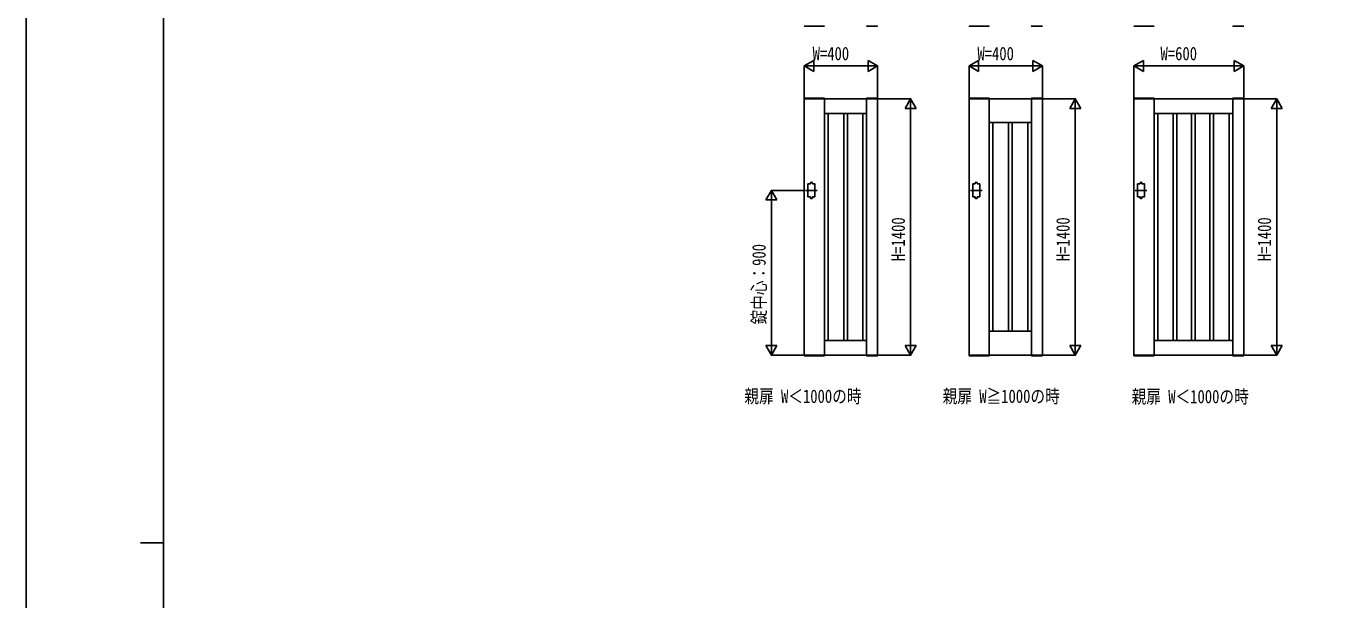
# Model space of a CAD drawing. Units: millimetres, scale not verified. Extents: x -10512 to 10512, y -7425 to 7425.
# Drawn here: x -10512 to -3376, y 0 to 3135 of the extents above; entities that cross this region are included whole.
import ezdxf
from ezdxf.enums import TextEntityAlignment as Align

# ---------------------------------------------------------------- set-up
doc = ezdxf.new("R2010")
doc.units = ezdxf.units.MM
doc.header["$LTSCALE"] = 30
for name, color, linetype in [('0-0_0', 7, 'Continuous'), ('0-1_USER1', 3, 'Continuous'), ('0-2_YKK_11', 7, 'Continuous'), ('0-3_YKK_A1', 4, 'Continuous'), ('0-4_YKK_D', 6, 'Continuous'), ('0-5_YKK_ZWAK', 7, 'Continuous')]:
    doc.layers.add(name, color=color, linetype=linetype)
doc.styles.add('ＭＳ ゴシック', font='')
doc.styles.get('ＭＳ ゴシック').set_extended_font_data('MS Gothic')

msp = doc.modelspace()

# ---------------------------------------------------------------- linework, layer by layer
at = {"layer": '0-0_0'}
for p, q in [((-6152.45, 2657.5), (-5922.45, 2657.5)), ((-6132.45, 1417.5), (-6132.45, 2657.5)), ((-6047.45, 1417.5), (-6047.45, 2657.5)), ((-6027.45, 1417.5), (-6027.45, 2657.5)), ((-5942.45, 1417.5), (-5942.45, 2657.5)), ((-4352.45, 2657.5), (-3922.45, 2657.5)), ((-4332.45, 1417.5), (-4332.45, 2657.5)), ((-4247.45, 1417.5), (-4247.45, 2657.5)), ((-4227.45, 1417.5), (-4227.45, 2657.5)), ((-4147.45, 1417.5), (-4147.45, 2657.5)), ((-4127.45, 1417.5), (-4127.45, 2657.5)), ((-4047.45, 1417.5), (-4047.45, 2657.5)), ((-4027.45, 1417.5), (-4027.45, 2657.5)), ((-3942.45, 1417.5), (-3942.45, 2657.5)), ((-5252.45, 2607.5), (-5022.45, 2607.5)), ((-5232.45, 1467.5), (-5232.45, 2607.5)), ((-5147.45, 1467.5), (-5147.45, 2607.5)), ((-5127.45, 1467.5), (-5127.45, 2607.5)), ((-5042.45, 1467.5), (-5042.45, 2607.5)), ((-5252.45, 1467.5), (-5022.45, 1467.5)), ((-6152.45, 1417.5), (-5922.45, 1417.5)), ((-4352.45, 1417.5), (-3922.45, 1417.5))]:
    msp.add_line(p, q, dxfattribs=at)
at = {"layer": '0-2_YKK_11'}
for p, q in [((-6152.45, 1337.5), (-6152.45, 2737.5)), ((-5922.45, 1337.5), (-5922.45, 2737.5)), ((-5252.45, 1337.5), (-5252.45, 2737.5)), ((-5022.45, 1337.5), (-5022.45, 2737.5)), ((-4352.45, 1337.5), (-4352.45, 2737.5)), ((-3922.45, 1337.5), (-3922.45, 2737.5))]:
    msp.add_line(p, q, dxfattribs=at)
for points in [[(-6262.45, 2737.5), (-6262.45, 1337.5), (-5862.45, 1337.5), (-5862.45, 2737.5)], [(-5362.45, 2737.5), (-5362.45, 1337.5), (-4962.45, 1337.5), (-4962.45, 2737.5)], [(-4462.45, 2737.5), (-4462.45, 1337.5), (-3862.45, 1337.5), (-3862.45, 2737.5)]]:
    msp.add_lwpolyline(points, close=True, dxfattribs=at)
at = {"layer": '0-3_YKK_A1'}
for p, q in [((-6261.82, 3134), (-6153.08, 3134)), ((-5863.08, 3134), (-5921.82, 3134)), ((-5361.82, 3134), (-5253.08, 3134)), ((-4963.08, 3134), (-5021.82, 3134)), ((-4461.82, 3134), (-4353.08, 3134)), ((-3863.08, 3134), (-3921.82, 3134)), ((-6262.82, 2740.05), (-6262.95, 2737.5)), ((-6262.95, 2737.5), (-6151.95, 2737.5)), ((-6261.82, 2741), (-6153.08, 2741)), ((-6152.09, 2740.05), (-6151.95, 2737.5)), ((-5922.82, 2740.05), (-5922.95, 2737.5)), ((-5861.95, 2737.5), (-5922.95, 2737.5)), ((-5863.08, 2741), (-5921.82, 2741)), ((-5862.09, 2740.05), (-5861.95, 2737.5)), ((-5362.82, 2740.05), (-5362.95, 2737.5)), ((-5362.95, 2737.5), (-5251.95, 2737.5)), ((-5361.82, 2741), (-5253.08, 2741)), ((-5252.09, 2740.05), (-5251.95, 2737.5)), ((-5022.82, 2740.05), (-5022.95, 2737.5)), ((-4961.95, 2737.5), (-5022.95, 2737.5)), ((-4963.08, 2741), (-5021.82, 2741)), ((-4962.09, 2740.05), (-4961.95, 2737.5)), ((-4462.82, 2740.05), (-4462.95, 2737.5)), ((-4462.95, 2737.5), (-4351.95, 2737.5)), ((-4461.82, 2741), (-4353.08, 2741)), ((-4352.09, 2740.05), (-4351.95, 2737.5)), ((-3922.82, 2740.05), (-3922.95, 2737.5)), ((-3861.95, 2737.5), (-3922.95, 2737.5)), ((-3863.08, 2741), (-3921.82, 2741)), ((-3862.09, 2740.05), (-3861.95, 2737.5)), ((-6191.95, 2237.5), (-6254.95, 2237.5)), ((-6228.45, 2272.5), (-6228.45, 2277.5)), ((-6218.45, 2272.5), (-6218.45, 2277.5)), ((-5291.95, 2237.5), (-5354.95, 2237.5)), ((-5328.45, 2272.5), (-5328.45, 2277.5)), ((-5318.45, 2272.5), (-5318.45, 2277.5)), ((-4391.95, 2237.5), (-4454.95, 2237.5)), ((-4428.45, 2272.5), (-4428.45, 2277.5)), ((-4418.45, 2272.5), (-4418.45, 2277.5)), ((-6228.45, 2202.5), (-6228.45, 2197.5)), ((-6218.45, 2202.5), (-6218.45, 2197.5)), ((-5328.45, 2202.5), (-5328.45, 2197.5)), ((-5318.45, 2202.5), (-5318.45, 2197.5)), ((-4428.45, 2202.5), (-4428.45, 2197.5)), ((-4418.45, 2202.5), (-4418.45, 2197.5)), ((-6262.95, 1337.5), (-6151.95, 1337.5)), ((-6262.82, 1334.95), (-6262.95, 1337.5)), ((-6261.82, 1334), (-6153.08, 1334)), ((-6152.09, 1334.95), (-6151.95, 1337.5)), ((-5861.95, 1337.5), (-5922.95, 1337.5)), ((-5922.82, 1334.95), (-5922.95, 1337.5)), ((-5863.08, 1334), (-5921.82, 1334)), ((-5862.09, 1334.95), (-5861.95, 1337.5)), ((-5362.95, 1337.5), (-5251.95, 1337.5)), ((-5362.82, 1334.95), (-5362.95, 1337.5)), ((-5361.82, 1334), (-5253.08, 1334)), ((-5252.09, 1334.95), (-5251.95, 1337.5)), ((-4961.95, 1337.5), (-5022.95, 1337.5)), ((-5022.82, 1334.95), (-5022.95, 1337.5)), ((-4963.08, 1334), (-5021.82, 1334)), ((-4962.09, 1334.95), (-4961.95, 1337.5)), ((-4462.95, 1337.5), (-4351.95, 1337.5)), ((-4462.82, 1334.95), (-4462.95, 1337.5)), ((-4461.82, 1334), (-4353.08, 1334)), ((-4352.09, 1334.95), (-4351.95, 1337.5)), ((-3861.95, 1337.5), (-3922.95, 1337.5)), ((-3922.82, 1334.95), (-3922.95, 1337.5)), ((-3863.08, 1334), (-3921.82, 1334)), ((-3862.09, 1334.95), (-3861.95, 1337.5))]:
    msp.add_line(p, q, dxfattribs=at)
for points in [[(-6228.45, 2272.5), (-6242.45, 2272.5), (-6242.45, 2202.5), (-6228.45, 2202.5)], [(-6218.45, 2202.5), (-6204.45, 2202.5), (-6204.45, 2272.5), (-6218.45, 2272.5)], [(-5328.45, 2272.5), (-5342.45, 2272.5), (-5342.45, 2202.5), (-5328.45, 2202.5)], [(-5318.45, 2202.5), (-5304.45, 2202.5), (-5304.45, 2272.5), (-5318.45, 2272.5)], [(-4428.45, 2272.5), (-4442.45, 2272.5), (-4442.45, 2202.5), (-4428.45, 2202.5)], [(-4418.45, 2202.5), (-4404.45, 2202.5), (-4404.45, 2272.5), (-4418.45, 2272.5)]]:
    msp.add_lwpolyline(points, dxfattribs=at)
for centre, radius, start, end in [((-6261.82, 3135), 1, 183, 270), ((-6153.08, 3135), 1, 270, 357), ((-5921.82, 3135), 1, 183, 270), ((-5863.08, 3135), 1, 270, 357), ((-5361.82, 3135), 1, 183, 270), ((-5253.08, 3135), 1, 270, 357), ((-5021.82, 3135), 1, 183, 270), ((-4963.08, 3135), 1, 270, 357), ((-4461.82, 3135), 1, 183, 270), ((-4353.08, 3135), 1, 270, 357), ((-3921.82, 3135), 1, 183, 270), ((-3863.08, 3135), 1, 270, 357), ((-6261.82, 2740), 1, 90, 177), ((-6153.08, 2740), 1, 3, 90), ((-5921.82, 2740), 1, 90, 177), ((-5863.08, 2740), 1, 3, 90), ((-5361.82, 2740), 1, 90, 177), ((-5253.08, 2740), 1, 3, 90), ((-5021.82, 2740), 1, 90, 177), ((-4963.08, 2740), 1, 3, 90), ((-4461.82, 2740), 1, 90, 177), ((-4353.08, 2740), 1, 3, 90), ((-3921.82, 2740), 1, 90, 177), ((-3863.08, 2740), 1, 3, 90), ((-6223.45, 2277.5), 5, 0, 180), ((-5323.45, 2277.5), 5, 0, 180), ((-4423.45, 2277.5), 5, 0, 180), ((-6223.45, 2197.5), 5, 180, 0), ((-5323.45, 2197.5), 5, 180, 0), ((-4423.45, 2197.5), 5, 180, 0), ((-6261.82, 1335), 1, 183, 270), ((-6153.08, 1335), 1, 270, 357), ((-5921.82, 1335), 1, 183, 270), ((-5863.08, 1335), 1, 270, 357), ((-5361.82, 1335), 1, 183, 270), ((-5253.08, 1335), 1, 270, 357), ((-5021.82, 1335), 1, 183, 270), ((-4963.08, 1335), 1, 270, 357), ((-4461.82, 1335), 1, 183, 270), ((-4353.08, 1335), 1, 270, 357), ((-3921.82, 1335), 1, 183, 270), ((-3863.08, 1335), 1, 270, 357)]:
    msp.add_arc(centre, radius, start, end, dxfattribs=at)
at = {"layer": '0-4_YKK_D'}
for p, q in [((-6262.45, 2917.5), (-6210.49, 2947.5)), ((-6210.49, 2887.5), (-6210.49, 2947.5)), ((-5862.45, 2917.5), (-5914.41, 2947.5)), ((-5914.41, 2947.5), (-5914.41, 2887.5)), ((-5362.45, 2917.5), (-5310.49, 2947.5)), ((-5310.49, 2887.5), (-5310.49, 2947.5)), ((-4962.45, 2917.5), (-5014.41, 2947.5)), ((-5014.41, 2947.5), (-5014.41, 2887.5)), ((-4462.45, 2917.5), (-4410.49, 2947.5)), ((-4410.49, 2887.5), (-4410.49, 2947.5)), ((-3862.45, 2917.5), (-3914.41, 2947.5)), ((-3914.41, 2947.5), (-3914.41, 2887.5)), ((-6262.45, 2739.5), (-6262.45, 2918.5)), ((-6262.45, 2917.5), (-6210.49, 2887.5)), ((-6262.45, 2917.5), (-6158.53, 2917.5)), ((-6202.45, 2917.5), (-5922.45, 2917.5)), ((-5862.45, 2917.5), (-5966.38, 2917.5)), ((-5862.45, 2917.5), (-5914.41, 2887.5)), ((-5862.45, 2739.5), (-5862.45, 2918.5)), ((-5362.45, 2739.5), (-5362.45, 2918.5)), ((-5362.45, 2917.5), (-5310.49, 2887.5)), ((-5362.45, 2917.5), (-5258.53, 2917.5)), ((-5302.45, 2917.5), (-5022.45, 2917.5)), ((-4962.45, 2917.5), (-5066.38, 2917.5)), ((-4962.45, 2917.5), (-5014.41, 2887.5)), ((-4962.45, 2739.5), (-4962.45, 2918.5)), ((-4462.45, 2739.5), (-4462.45, 2918.5)), ((-4462.45, 2917.5), (-4410.49, 2887.5)), ((-4462.45, 2917.5), (-4358.53, 2917.5)), ((-4402.45, 2917.5), (-3922.45, 2917.5)), ((-3862.45, 2917.5), (-3966.38, 2917.5)), ((-3862.45, 2917.5), (-3914.41, 2887.5)), ((-3862.45, 2739.5), (-3862.45, 2918.5)), ((-5860.45, 2737.5), (-5681.45, 2737.5)), ((-5682.45, 2737.5), (-5712.45, 2685.54)), ((-5682.45, 2737.5), (-5652.45, 2685.54)), ((-5682.45, 2737.5), (-5682.45, 2633.58)), ((-4960.45, 2737.5), (-4781.45, 2737.5)), ((-4782.45, 2737.5), (-4812.45, 2685.54)), ((-4782.45, 2737.5), (-4752.45, 2685.54)), ((-4782.45, 2737.5), (-4782.45, 2633.58)), ((-3860.45, 2737.5), (-3681.45, 2737.5)), ((-3682.45, 2737.5), (-3712.45, 2685.54)), ((-3682.45, 2737.5), (-3652.45, 2685.54)), ((-3682.45, 2737.5), (-3682.45, 2633.58)), ((-5712.45, 2685.54), (-5652.45, 2685.54)), ((-5682.45, 2677.5), (-5682.45, 1397.5)), ((-4812.45, 2685.54), (-4752.45, 2685.54)), ((-4782.45, 2677.5), (-4782.45, 1397.5)), ((-3712.45, 2685.54), (-3652.45, 2685.54)), ((-3682.45, 2677.5), (-3682.45, 1397.5)), ((-6442.45, 2237.5), (-6472.45, 2185.54)), ((-6256.95, 2237.5), (-6443.45, 2237.5)), ((-6442.45, 2237.5), (-6412.45, 2185.54)), ((-6442.45, 2237.5), (-6442.45, 2133.58)), ((-6472.45, 2185.54), (-6412.45, 2185.54)), ((-6442.45, 2177.5), (-6442.45, 1397.5)), ((-6442.45, 1337.5), (-6442.45, 1441.42)), ((-5682.45, 1337.5), (-5682.45, 1441.42)), ((-4782.45, 1337.5), (-4782.45, 1441.42)), ((-3682.45, 1337.5), (-3682.45, 1441.42)), ((-6442.45, 1337.5), (-6472.45, 1389.46)), ((-6412.45, 1389.46), (-6472.45, 1389.46)), ((-6442.45, 1337.5), (-6412.45, 1389.46)), ((-5682.45, 1337.5), (-5712.45, 1389.46)), ((-5652.45, 1389.46), (-5712.45, 1389.46)), ((-5682.45, 1337.5), (-5652.45, 1389.46)), ((-4782.45, 1337.5), (-4812.45, 1389.46)), ((-4752.45, 1389.46), (-4812.45, 1389.46)), ((-4782.45, 1337.5), (-4752.45, 1389.46)), ((-3682.45, 1337.5), (-3712.45, 1389.46)), ((-3652.45, 1389.46), (-3712.45, 1389.46)), ((-3682.45, 1337.5), (-3652.45, 1389.46)), ((-6264.45, 1337.5), (-6443.45, 1337.5)), ((-5860.45, 1337.5), (-5681.45, 1337.5)), ((-4960.45, 1337.5), (-4781.45, 1337.5)), ((-3860.45, 1337.5), (-3681.45, 1337.5))]:
    msp.add_line(p, q, dxfattribs=at)
at = {"layer": '0-5_YKK_ZWAK'}
for p, q in [((-9762.45, -6312.5), (-9762.45, 6937.5)), ((-9887.45, 312.5), (-9762.45, 312.5))]:
    msp.add_line(p, q, dxfattribs=at)
msp.add_lwpolyline([(-10512.5, -7425), (10512.5, -7425), (10512.5, 7425), (-10512.5, 7425)], close=True, dxfattribs=at)

# ---------------------------------------------------------------- texts
at = {"layer": '0-1_USER1', "style": 'ＭＳ ゴシック', "width": 0.8}
for s, p in [('親扉 W＜1000の時', (-6589.61, 1054.01)), ('親扉 W≧1000の時', (-5506.73, 1054.01)), ('親扉 W＜1000の時', (-4474.76, 1052.22))]:
    msp.add_text(s, height=73.31, dxfattribs=at).set_placement(p, align=Align.BOTTOM_LEFT)
at = {"layer": '0-4_YKK_D', "style": 'ＭＳ ゴシック', "width": 0.8}
for s, p in [('W=400', (-6217.12, 2926.5)), ('W=400', (-5317.12, 2926.5)), ('W=600', (-4317.12, 2926.5))]:
    msp.add_text(s, height=73.31, dxfattribs=at).set_placement(p, align=Align.BOTTOM_LEFT)
for s, p in [('H=1400', (-5691.45, 1850.83)), ('H=1400', (-4791.45, 1850.83)), ('H=1400', (-3691.45, 1850.83)), ('錠中心：900', (-6451.45, 1504.83))]:
    msp.add_text(s, height=73.31, rotation=90, dxfattribs=at).set_placement(p, align=Align.BOTTOM_LEFT)

doc.saveas('drawing.dxf')
